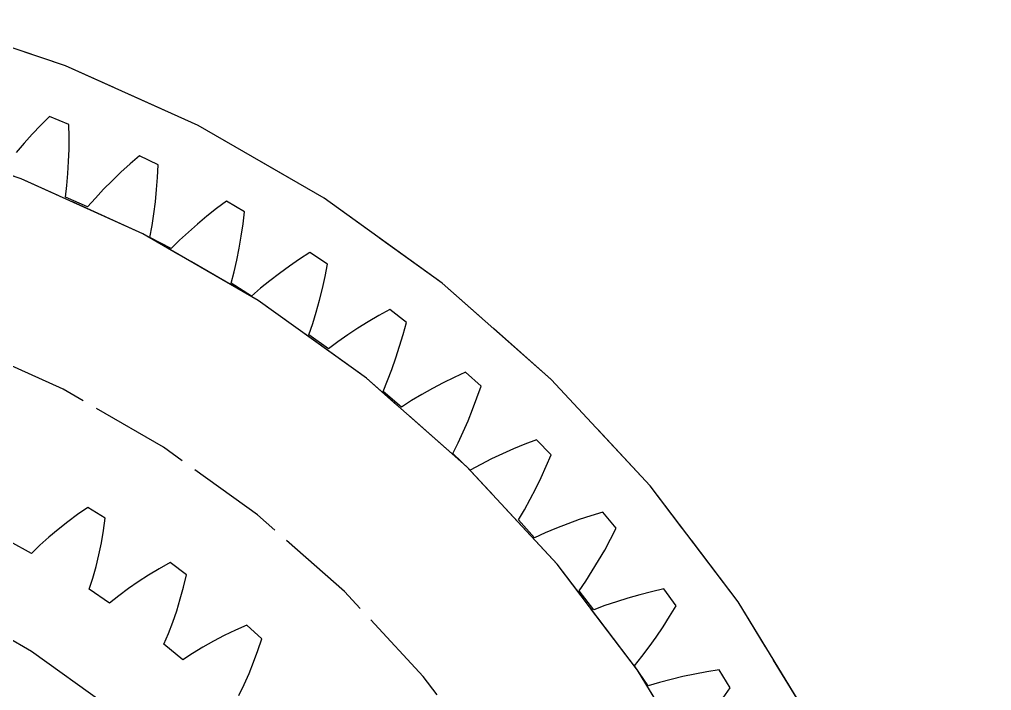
# Model space of a CAD drawing. Header units: millimetres. Extents: x -31 to 149, y -20 to 140.
# Drawn here: x 8.01 to 24, y 126.85 to 137.9 of the extents above; entities that cross this region are included whole.
import ezdxf

# ---------------------------------------------------------------- set-up
doc = ezdxf.new("R2010")
doc.units = ezdxf.units.MM
doc.linetypes.add('DASHED', pattern=[1.524, 1.27, -0.254])
doc.layers.add('HIDDEN', color=8, linetype='DASHED')
doc.layers.add('VISIBLE', color=7, linetype='CONTINUOUS')

msp = doc.modelspace()

# ---------------------------------------------------------------- linework, layer by layer
at = {"layer": 'HIDDEN'}
for points in [[(24, 114.79254), (23.88074, 117.18217), (23.52414, 119.54805), (22.93375, 121.86666), (22.11543, 124.11498), (21.07732, 126.27064), (19.82973, 128.31222), (18.38507, 130.21944), (16.75768, 131.97334), (14.96376, 133.5565), (13.02111, 134.95316), (10.94906, 136.14946), (8.76818, 137.13351), (6.50017, 137.89552)], [(24, 114.79254), (23.88074, 117.18217), (23.52414, 119.54805), (22.93375, 121.86666), (22.11543, 124.11498), (21.07732, 126.27064), (19.82973, 128.31222), (18.38507, 130.21944), (16.75768, 131.97334), (14.96376, 133.5565), (13.02111, 134.95316), (10.94906, 136.14946), (8.76818, 137.13351), (6.50017, 137.89552)], [(24, 114.79254), (23.88074, 117.18217), (23.52414, 119.54805), (22.93375, 121.86666), (22.11543, 124.11498), (21.07732, 126.27064), (19.82973, 128.31222), (18.38507, 130.21944), (16.75768, 131.97334), (14.96376, 133.5565), (13.02111, 134.95316), (10.94906, 136.14946), (8.76818, 137.13351), (6.50017, 137.89552)], [(8.50208, 136.29789), (8.35809, 136.15305)], [(8.50208, 136.29789), (8.35809, 136.15305)], [(8.82299, 136.16824), (8.50208, 136.29789)], [(8.82299, 136.16824), (8.50208, 136.29789)], [(8.35809, 136.15305), (8.2186, 136.00615)], [(8.35809, 136.15305), (8.2186, 136.00615)], [(8.82595, 135.96402), (8.82299, 136.16824)], [(8.82595, 135.96402), (8.82299, 136.16824)], [(22, 114.79254), (21.89068, 116.98303), (21.56379, 119.15176), (21.0226, 121.27715), (20.27248, 123.33811), (19.32087, 125.31413), (18.17725, 127.18558), (16.85298, 128.93387), (15.36121, 130.54161), (13.71678, 131.99283), (11.93602, 133.27311), (10.03663, 134.36972), (8.0375, 135.27176), (5.95849, 135.97027)], [(22, 114.79254), (21.89068, 116.98303), (21.56379, 119.15176), (21.0226, 121.27715), (20.27248, 123.33811), (19.32087, 125.31413), (18.17725, 127.18558), (16.85298, 128.93387), (15.36121, 130.54161), (13.71678, 131.99283), (11.93602, 133.27311), (10.03663, 134.36972), (8.0375, 135.27176), (5.95849, 135.97027)], [(22, 114.79254), (21.89068, 116.98303), (21.56379, 119.15176), (21.0226, 121.27715), (20.27248, 123.33811), (19.32087, 125.31413), (18.17725, 127.18558), (16.85298, 128.93387), (15.36121, 130.54161), (13.71678, 131.99283), (11.93602, 133.27311), (10.03663, 134.36972), (8.0375, 135.27176), (5.95849, 135.97027)], [(8.2186, 136.00615), (8.08379, 135.85717)], [(8.2186, 136.00615), (8.08379, 135.85717)], [(8.82425, 135.76145), (8.82595, 135.96402)], [(8.82425, 135.76145), (8.82595, 135.96402)], [(8.08379, 135.85717), (7.9539, 135.70608)], [(8.08379, 135.85717), (7.9539, 135.70608)], [(8.81773, 135.56064), (8.82425, 135.76145)], [(8.81773, 135.56064), (8.82425, 135.76145)], [(9.98151, 135.65243), (9.82776, 135.51798)], [(9.98151, 135.65243), (9.82776, 135.51798)], [(10.29259, 135.50071), (9.98151, 135.65243)], [(10.29259, 135.50071), (9.98151, 135.65243)], [(8.80621, 135.36172), (8.81773, 135.56064)], [(8.80621, 135.36172), (8.81773, 135.56064)], [(9.82776, 135.51798), (9.67836, 135.38117)], [(9.82776, 135.51798), (9.67836, 135.38117)], [(10.2813, 135.29678), (10.29259, 135.50071)], [(10.2813, 135.29678), (10.29259, 135.50071)], [(8.78943, 135.16485), (8.80621, 135.36172)], [(8.78943, 135.16485), (8.80621, 135.36172)], [(9.67836, 135.38117), (9.53349, 135.24196)], [(9.67836, 135.38117), (9.53349, 135.24196)], [(10.26547, 135.09482), (10.2813, 135.29678)], [(10.26547, 135.09482), (10.2813, 135.29678)], [(8.76709, 134.97021), (8.78943, 135.16485)], [(8.76709, 134.97021), (8.78943, 135.16485)], [(9.53349, 135.24196), (9.39338, 135.1003)], [(9.53349, 135.24196), (9.39338, 135.1003)], [(9.39338, 135.1003), (9.2583, 134.9561)], [(9.39338, 135.1003), (9.2583, 134.9561)], [(10.24496, 134.89496), (10.26547, 135.09482)], [(10.24496, 134.89496), (10.26547, 135.09482)], [(9.1286, 134.80925), (8.76709, 134.97021)], [(9.1286, 134.80925), (8.76709, 134.97021)], [(9.2583, 134.9561), (9.1286, 134.80925)], [(9.2583, 134.9561), (9.1286, 134.80925)], [(10.21959, 134.69733), (10.24496, 134.89496)], [(10.21959, 134.69733), (10.24496, 134.89496)], [(11.4123, 134.90535), (11.24956, 134.78195)], [(11.4123, 134.90535), (11.24956, 134.78195)], [(11.71205, 134.73229), (11.4123, 134.90535)], [(11.71205, 134.73229), (11.4123, 134.90535)], [(10.18912, 134.50211), (10.21959, 134.69733)], [(10.18912, 134.50211), (10.21959, 134.69733)], [(11.09098, 134.65589), (10.93675, 134.52713)], [(11.09098, 134.65589), (10.93675, 134.52713)], [(11.24956, 134.78195), (11.09098, 134.65589)], [(11.24956, 134.78195), (11.09098, 134.65589)], [(11.68656, 134.52965), (11.71205, 134.73229)], [(11.68656, 134.52965), (11.71205, 134.73229)], [(10.15325, 134.30949), (10.18912, 134.50211)], [(10.15325, 134.30949), (10.18912, 134.50211)], [(10.93675, 134.52713), (10.7871, 134.39558)], [(10.93675, 134.52713), (10.7871, 134.39558)], [(11.65668, 134.32928), (11.68656, 134.52965)], [(11.65668, 134.32928), (11.68656, 134.52965)], [(10.7871, 134.39558), (10.64228, 134.26115)], [(10.7871, 134.39558), (10.64228, 134.26115)], [(10.50266, 134.12371), (10.15325, 134.30949)], [(10.50266, 134.12371), (10.15325, 134.30949)], [(10.64228, 134.26115), (10.50266, 134.12371)], [(10.64228, 134.26115), (10.50266, 134.12371)], [(11.62228, 134.13134), (11.65668, 134.32928)], [(11.62228, 134.13134), (11.65668, 134.32928)], [(11.58318, 133.93596), (11.62228, 134.13134)], [(11.58318, 133.93596), (11.62228, 134.13134)], [(12.7875, 134.06027), (12.61654, 133.94852)], [(12.7875, 134.06027), (12.61654, 133.94852)], [(13.07444, 133.86673), (12.7875, 134.06027)], [(13.07444, 133.86673), (12.7875, 134.06027)], [(11.53917, 133.74334), (11.58318, 133.93596)], [(11.53917, 133.74334), (11.58318, 133.93596)], [(12.61654, 133.94852), (12.44956, 133.83384)], [(12.61654, 133.94852), (12.44956, 133.83384)], [(13.03488, 133.66635), (13.07444, 133.86673)], [(13.03488, 133.66635), (13.07444, 133.86673)], [(11.48995, 133.5537), (11.53917, 133.74334)], [(11.48995, 133.5537), (11.53917, 133.74334)], [(12.28672, 133.71615), (12.12826, 133.59536)], [(12.28672, 133.71615), (12.12826, 133.59536)], [(12.44956, 133.83384), (12.28672, 133.71615)], [(12.44956, 133.83384), (12.28672, 133.71615)], [(11.82555, 133.34399), (11.48995, 133.5537)], [(11.82555, 133.34399), (11.48995, 133.5537)], [(12.12826, 133.59536), (11.97442, 133.47136)], [(12.12826, 133.59536), (11.97442, 133.47136)], [(12.9911, 133.46856), (13.03488, 133.66635)], [(12.9911, 133.46856), (13.03488, 133.66635)], [(11.97442, 133.47136), (11.82555, 133.34399)], [(11.97442, 133.47136), (11.82555, 133.34399)], [(12.94297, 133.2735), (12.9911, 133.46856)], [(12.94297, 133.2735), (12.9911, 133.46856)], [(12.89034, 133.08132), (12.94297, 133.2735)], [(12.89034, 133.08132), (12.94297, 133.2735)], [(12.833, 132.89224), (12.89034, 133.08132)], [(12.833, 132.89224), (12.89034, 133.08132)], [(14.1004, 133.12132), (13.92206, 133.02178)], [(14.1004, 133.12132), (13.92206, 133.02178)], [(14.37314, 132.90823), (14.1004, 133.12132)], [(14.37314, 132.90823), (14.1004, 133.12132)], [(13.74748, 132.91902), (13.57684, 132.81297)], [(13.74748, 132.91902), (13.57684, 132.81297)], [(13.92206, 133.02178), (13.74748, 132.91902)], [(13.92206, 133.02178), (13.74748, 132.91902)], [(14.3197, 132.71111), (14.37314, 132.90823)], [(14.3197, 132.71111), (14.37314, 132.90823)], [(12.77068, 132.7065), (12.833, 132.89224)], [(12.77068, 132.7065), (12.833, 132.89224)], [(13.57684, 132.81297), (13.41033, 132.70353)], [(13.57684, 132.81297), (13.41033, 132.70353)], [(19.125, 114.79254), (19.02996, 116.69678), (18.7458, 118.58209), (18.27533, 120.42973), (17.62323, 122.22136), (16.79599, 123.93915), (15.80182, 125.56604), (14.6506, 127.08585), (13.35378, 128.48349), (11.92424, 129.74507), (10.3762, 130.85804), (8.72503, 131.81134), (6.98715, 132.5955)], [(19.125, 114.79254), (19.02996, 116.69678), (18.7458, 118.58209), (18.27533, 120.42973), (17.62323, 122.22136), (16.79599, 123.93915), (15.80182, 125.56604), (14.6506, 127.08585), (13.35378, 128.48349), (11.92424, 129.74507), (10.3762, 130.85804), (8.72503, 131.81134), (6.98715, 132.5955)], [(13.09083, 132.47389), (12.77068, 132.7065)], [(13.09083, 132.47389), (12.77068, 132.7065)], [(13.24822, 132.59057), (13.09083, 132.47389)], [(13.24822, 132.59057), (13.09083, 132.47389)], [(13.41033, 132.70353), (13.24822, 132.59057)], [(13.41033, 132.70353), (13.24822, 132.59057)], [(14.26223, 132.51686), (14.3197, 132.71111)], [(14.26223, 132.51686), (14.3197, 132.71111)], [(14.20061, 132.32562), (14.26223, 132.51686)], [(14.20061, 132.32562), (14.26223, 132.51686)], [(14.13471, 132.13759), (14.20061, 132.32562)], [(14.13471, 132.13759), (14.20061, 132.32562)], [(14.06431, 131.95297), (14.13471, 132.13759)], [(14.06431, 131.95297), (14.13471, 132.13759)], [(13.98918, 131.77202), (14.06431, 131.95297)], [(13.98918, 131.77202), (14.06431, 131.95297)], [(15.15976, 132.00622), (14.97843, 131.91589)], [(15.15976, 132.00622), (14.97843, 131.91589)], [(15.34461, 132.09308), (15.15976, 132.00622)], [(15.34461, 132.09308), (15.15976, 132.00622)], [(15.60182, 131.86149), (15.34461, 132.09308)], [(15.60182, 131.86149), (15.34461, 132.09308)], [(14.80081, 131.822), (14.62707, 131.72444)], [(14.80081, 131.822), (14.62707, 131.72444)], [(14.97843, 131.91589), (14.80081, 131.822)], [(14.97843, 131.91589), (14.80081, 131.822)], [(15.53475, 131.66857), (15.60182, 131.86149)], [(15.53475, 131.66857), (15.60182, 131.86149)], [(14.29233, 131.51765), (13.98918, 131.77202)], [(14.29233, 131.51765), (13.98918, 131.77202)], [(14.45748, 131.62306), (14.29233, 131.51765)], [(14.45748, 131.62306), (14.29233, 131.51765)], [(14.62707, 131.72444), (14.45748, 131.62306)], [(14.62707, 131.72444), (14.45748, 131.62306)], [(15.46387, 131.4788), (15.53475, 131.66857)], [(15.46387, 131.4788), (15.53475, 131.66857)], [(15.38907, 131.29233), (15.46387, 131.4788)], [(15.38907, 131.29233), (15.46387, 131.4788)], [(15.3102, 131.10935), (15.38907, 131.29233)], [(15.3102, 131.10935), (15.38907, 131.29233)], [(15.22711, 130.93009), (15.3102, 131.10935)], [(15.22711, 130.93009), (15.3102, 131.10935)], [(16.51405, 130.98055), (16.32359, 130.90679)], [(16.51405, 130.98055), (16.32359, 130.90679)], [(16.75448, 130.73158), (16.51405, 130.98055)], [(16.75448, 130.73158), (16.51405, 130.98055)], [(15.13953, 130.75482), (15.22711, 130.93009)], [(15.13953, 130.75482), (15.22711, 130.93009)], [(16.13641, 130.82933), (15.95267, 130.74807)], [(16.13641, 130.82933), (15.95267, 130.74807)], [(16.32359, 130.90679), (16.13641, 130.82933)], [(16.32359, 130.90679), (16.13641, 130.82933)], [(15.4242, 130.47993), (15.13953, 130.75482)], [(15.4242, 130.47993), (15.13953, 130.75482)], [(15.77255, 130.66287), (15.5963, 130.57356)], [(15.77255, 130.66287), (15.5963, 130.57356)], [(15.95267, 130.74807), (15.77255, 130.66287)], [(15.95267, 130.74807), (15.77255, 130.66287)], [(16.67412, 130.54381), (16.75448, 130.73158)], [(16.67412, 130.54381), (16.75448, 130.73158)], [(15.5963, 130.57356), (15.4242, 130.47993)], [(15.5963, 130.57356), (15.4242, 130.47993)], [(16.59018, 130.35945), (16.67412, 130.54381)], [(16.59018, 130.35945), (16.67412, 130.54381)], [(16.50255, 130.17865), (16.59018, 130.35945)], [(16.50255, 130.17865), (16.59018, 130.35945)], [(16.41111, 130.00162), (16.50255, 130.17865)], [(16.41111, 130.00162), (16.50255, 130.17865)], [(9.13511, 129.86537), (8.96574, 129.74854)], [(9.13511, 129.86537), (8.96574, 129.74854)], [(9.42078, 129.6885), (9.13511, 129.86537)], [(9.42078, 129.6885), (9.13511, 129.86537)], [(16.31571, 129.82859), (16.41111, 130.00162)], [(16.31571, 129.82859), (16.41111, 130.00162)], [(8.96574, 129.74854), (8.80164, 129.6281)], [(8.96574, 129.74854), (8.80164, 129.6281)], [(16.21613, 129.65986), (16.31571, 129.82859)], [(16.21613, 129.65986), (16.31571, 129.82859)], [(17.4079, 129.72886), (17.21578, 129.66465)], [(17.4079, 129.72886), (17.21578, 129.66465)], [(17.60304, 129.78916), (17.4079, 129.72886)], [(17.60304, 129.78916), (17.4079, 129.72886)], [(17.82552, 129.52402), (17.60304, 129.78916)], [(17.82552, 129.52402), (17.60304, 129.78916)], [(8.80164, 129.6281), (8.6431, 129.50396)], [(8.80164, 129.6281), (8.6431, 129.50396)], [(9.39169, 129.4848), (9.42078, 129.6885)], [(9.39169, 129.4848), (9.42078, 129.6885)], [(16.48092, 129.36578), (16.21613, 129.65986)], [(16.48092, 129.36578), (16.21613, 129.65986)], [(17.02681, 129.5964), (16.84119, 129.52397)], [(17.02681, 129.5964), (16.84119, 129.52397)], [(17.21578, 129.66465), (17.02681, 129.5964)], [(17.21578, 129.66465), (17.02681, 129.5964)], [(8.49049, 129.376), (8.34428, 129.24403)], [(8.49049, 129.376), (8.34428, 129.24403)], [(8.6431, 129.50396), (8.49049, 129.376)], [(8.6431, 129.50396), (8.49049, 129.376)], [(9.35702, 129.28422), (9.39169, 129.4848)], [(9.35702, 129.28422), (9.39169, 129.4848)], [(16.65913, 129.44718), (16.48092, 129.36578)], [(16.65913, 129.44718), (16.48092, 129.36578)], [(16.84119, 129.52397), (16.65913, 129.44718)], [(16.84119, 129.52397), (16.65913, 129.44718)], [(17.73226, 129.34231), (17.82552, 129.52402)], [(17.73226, 129.34231), (17.82552, 129.52402)], [(8.20515, 129.10776), (7.85159, 129.30469)], [(8.20515, 129.10776), (7.85159, 129.30469)], [(8.34428, 129.24403), (8.20515, 129.10776)], [(8.34428, 129.24403), (8.20515, 129.10776)], [(9.31656, 129.08697), (9.35702, 129.28422)], [(9.31656, 129.08697), (9.35702, 129.28422)], [(17.63566, 129.16425), (17.73226, 129.34231)], [(17.63566, 129.16425), (17.73226, 129.34231)], [(9.27004, 128.89332), (9.31656, 129.08697)], [(9.27004, 128.89332), (9.31656, 129.08697)], [(17.53563, 128.99001), (17.63566, 129.16425)], [(17.53563, 128.99001), (17.63566, 129.16425)], [(10.48689, 128.95819), (10.30746, 128.85749)], [(10.48689, 128.95819), (10.30746, 128.85749)], [(10.75501, 128.75572), (10.48689, 128.95819)], [(10.75501, 128.75572), (10.48689, 128.95819)], [(17.43207, 128.81979), (17.53563, 128.99001)], [(17.43207, 128.81979), (17.53563, 128.99001)], [(9.21708, 128.70362), (9.27004, 128.89332)], [(9.21708, 128.70362), (9.27004, 128.89332)], [(10.13294, 128.7527), (9.96362, 128.64372)], [(10.13294, 128.7527), (9.96362, 128.64372)], [(10.30746, 128.85749), (10.13294, 128.7527)], [(10.30746, 128.85749), (10.13294, 128.7527)], [(10.70725, 128.55557), (10.75501, 128.75572)], [(10.70725, 128.55557), (10.75501, 128.75572)], [(17.32483, 128.65383), (17.43207, 128.81979)], [(17.32483, 128.65383), (17.43207, 128.81979)], [(9.15711, 128.51833), (9.21708, 128.70362)], [(9.15711, 128.51833), (9.21708, 128.70362)], [(9.96362, 128.64372), (9.79986, 128.53039)], [(9.96362, 128.64372), (9.79986, 128.53039)], [(17.21372, 128.49246), (17.32483, 128.65383)], [(17.21372, 128.49246), (17.32483, 128.65383)], [(9.49099, 128.28962), (9.15711, 128.51833)], [(9.49099, 128.28962), (9.15711, 128.51833)], [(9.79986, 128.53039), (9.6421, 128.41247)], [(9.79986, 128.53039), (9.6421, 128.41247)], [(10.65423, 128.35904), (10.70725, 128.55557)], [(10.65423, 128.35904), (10.70725, 128.55557)], [(17.45735, 128.18063), (17.21372, 128.49246)], [(17.45735, 128.18063), (17.21372, 128.49246)], [(18.21126, 128.42751), (18.018, 128.37261)], [(18.21126, 128.42751), (18.018, 128.37261)], [(18.40741, 128.47817), (18.21126, 128.42751)], [(18.40741, 128.47817), (18.21126, 128.42751)], [(18.60627, 128.5247), (18.40741, 128.47817)], [(18.60627, 128.5247), (18.40741, 128.47817)], [(18.80971, 128.24469), (18.60627, 128.5247)], [(18.80971, 128.24469), (18.60627, 128.5247)], [(9.6421, 128.41247), (9.49099, 128.28962)], [(9.6421, 128.41247), (9.49099, 128.28962)], [(10.59574, 128.16636), (10.65423, 128.35904)], [(10.59574, 128.16636), (10.65423, 128.35904)], [(17.82778, 128.3133), (17.64081, 128.2494)], [(17.82778, 128.3133), (17.64081, 128.2494)], [(18.018, 128.37261), (17.82778, 128.3133)], [(18.018, 128.37261), (17.82778, 128.3133)], [(10.53155, 127.97784), (10.59574, 128.16636)], [(10.53155, 127.97784), (10.59574, 128.16636)], [(17.64081, 128.2494), (17.45735, 128.18063)], [(17.64081, 128.2494), (17.45735, 128.18063)], [(18.704, 128.06993), (18.80971, 128.24469)], [(18.704, 128.06993), (18.80971, 128.24469)], [(10.46131, 127.79383), (10.53155, 127.97784)], [(10.46131, 127.79383), (10.53155, 127.97784)], [(18.59522, 127.89904), (18.704, 128.06993)], [(18.59522, 127.89904), (18.704, 128.06993)], [(10.3845, 127.61487), (10.46131, 127.79383)], [(10.3845, 127.61487), (10.46131, 127.79383)], [(11.56124, 127.84643), (11.3778, 127.7582)], [(11.56124, 127.84643), (11.3778, 127.7582)], [(11.7492, 127.93016), (11.56124, 127.84643)], [(11.7492, 127.93016), (11.56124, 127.84643)], [(11.99749, 127.7038), (11.7492, 127.93016)], [(11.99749, 127.7038), (11.7492, 127.93016)], [(18.48328, 127.7322), (18.59522, 127.89904)], [(18.48328, 127.7322), (18.59522, 127.89904)], [(11.19915, 127.6653), (11.02562, 127.56757)], [(11.19915, 127.6653), (11.02562, 127.56757)], [(11.3778, 127.7582), (11.19915, 127.6653)], [(11.3778, 127.7582), (11.19915, 127.6653)], [(11.93147, 127.50892), (11.99749, 127.7038)], [(11.93147, 127.50892), (11.99749, 127.7038)], [(18.36809, 127.56962), (18.48328, 127.7322)], [(18.36809, 127.56962), (18.48328, 127.7322)], [(10.69586, 127.35632), (10.3845, 127.61487)], [(10.69586, 127.35632), (10.3845, 127.61487)], [(10.85766, 127.46471), (10.69586, 127.35632)], [(10.85766, 127.46471), (10.69586, 127.35632)], [(11.02562, 127.56757), (10.85766, 127.46471)], [(11.02562, 127.56757), (10.85766, 127.46471)], [(11.86054, 127.31812), (11.93147, 127.50892)], [(11.86054, 127.31812), (11.93147, 127.50892)], [(18.24954, 127.41155), (18.36809, 127.56962)], [(18.24954, 127.41155), (18.36809, 127.56962)], [(11.78452, 127.13166), (11.86054, 127.31812)], [(11.78452, 127.13166), (11.86054, 127.31812)], [(18.12744, 127.25832), (18.24954, 127.41155)], [(18.12744, 127.25832), (18.24954, 127.41155)], [(18.34873, 126.93025), (18.12744, 127.25832)], [(18.34873, 126.93025), (18.12744, 127.25832)], [(19.31723, 127.16079), (19.11803, 127.12394)], [(19.31723, 127.16079), (19.11803, 127.12394)], [(19.51886, 127.19334), (19.31723, 127.16079)], [(19.51886, 127.19334), (19.31723, 127.16079)], [(19.70227, 126.89982), (19.51886, 127.19334)], [(19.70227, 126.89982), (19.51886, 127.19334)], [(11.70321, 126.94986), (11.78452, 127.13166)], [(11.70321, 126.94986), (11.78452, 127.13166)], [(18.53654, 126.98606), (18.34873, 126.93025)], [(18.53654, 126.98606), (18.34873, 126.93025)], [(18.72751, 127.03676), (18.53654, 126.98606)], [(18.72751, 127.03676), (18.53654, 126.98606)], [(18.9214, 127.08265), (18.72751, 127.03676)], [(18.9214, 127.08265), (18.72751, 127.03676)], [(19.11803, 127.12394), (18.9214, 127.08265)], [(19.11803, 127.12394), (18.9214, 127.08265)], [(11.61629, 126.77312), (11.70321, 126.94986)], [(11.61629, 126.77312), (11.70321, 126.94986)], [(19.58463, 126.73286), (19.70227, 126.89982)], [(19.58463, 126.73286), (19.70227, 126.89982)]]:
    msp.add_lwpolyline(points, dxfattribs=at)
at = {"layer": 'VISIBLE'}
for points in [[(24, 114.79254), (23.88074, 117.18217), (23.52414, 119.54805), (22.93375, 121.86666), (22.11543, 124.11498), (21.07732, 126.27064), (19.82973, 128.31222), (18.38507, 130.21944), (16.75768, 131.97334), (14.96376, 133.5565), (13.02111, 134.95316), (10.94906, 136.14946), (8.76818, 137.13351), (6.50017, 137.89552)], [(22, 114.79254), (21.89068, 116.98303), (21.56379, 119.15176), (21.0226, 121.27715), (20.27248, 123.33811), (19.32087, 125.31413), (18.17725, 127.18558), (16.85298, 128.93387), (15.36121, 130.54161), (13.71678, 131.99283), (11.93602, 133.27311), (10.03663, 134.36972), (8.0375, 135.27176), (5.95849, 135.97027)], [(15.12426, 114.79254), (15.04911, 116.29843), (14.82439, 117.78935), (14.45234, 119.2505), (13.93665, 120.66733), (13.28245, 122.02578), (12.49625, 123.31234), (11.58586, 124.51423), (10.56032, 125.6195), (9.42982, 126.61717), (8.20561, 127.49731), (6.89985, 128.2512)]]:
    msp.add_lwpolyline(points, dxfattribs=at)

doc.saveas('drawing.dxf')
